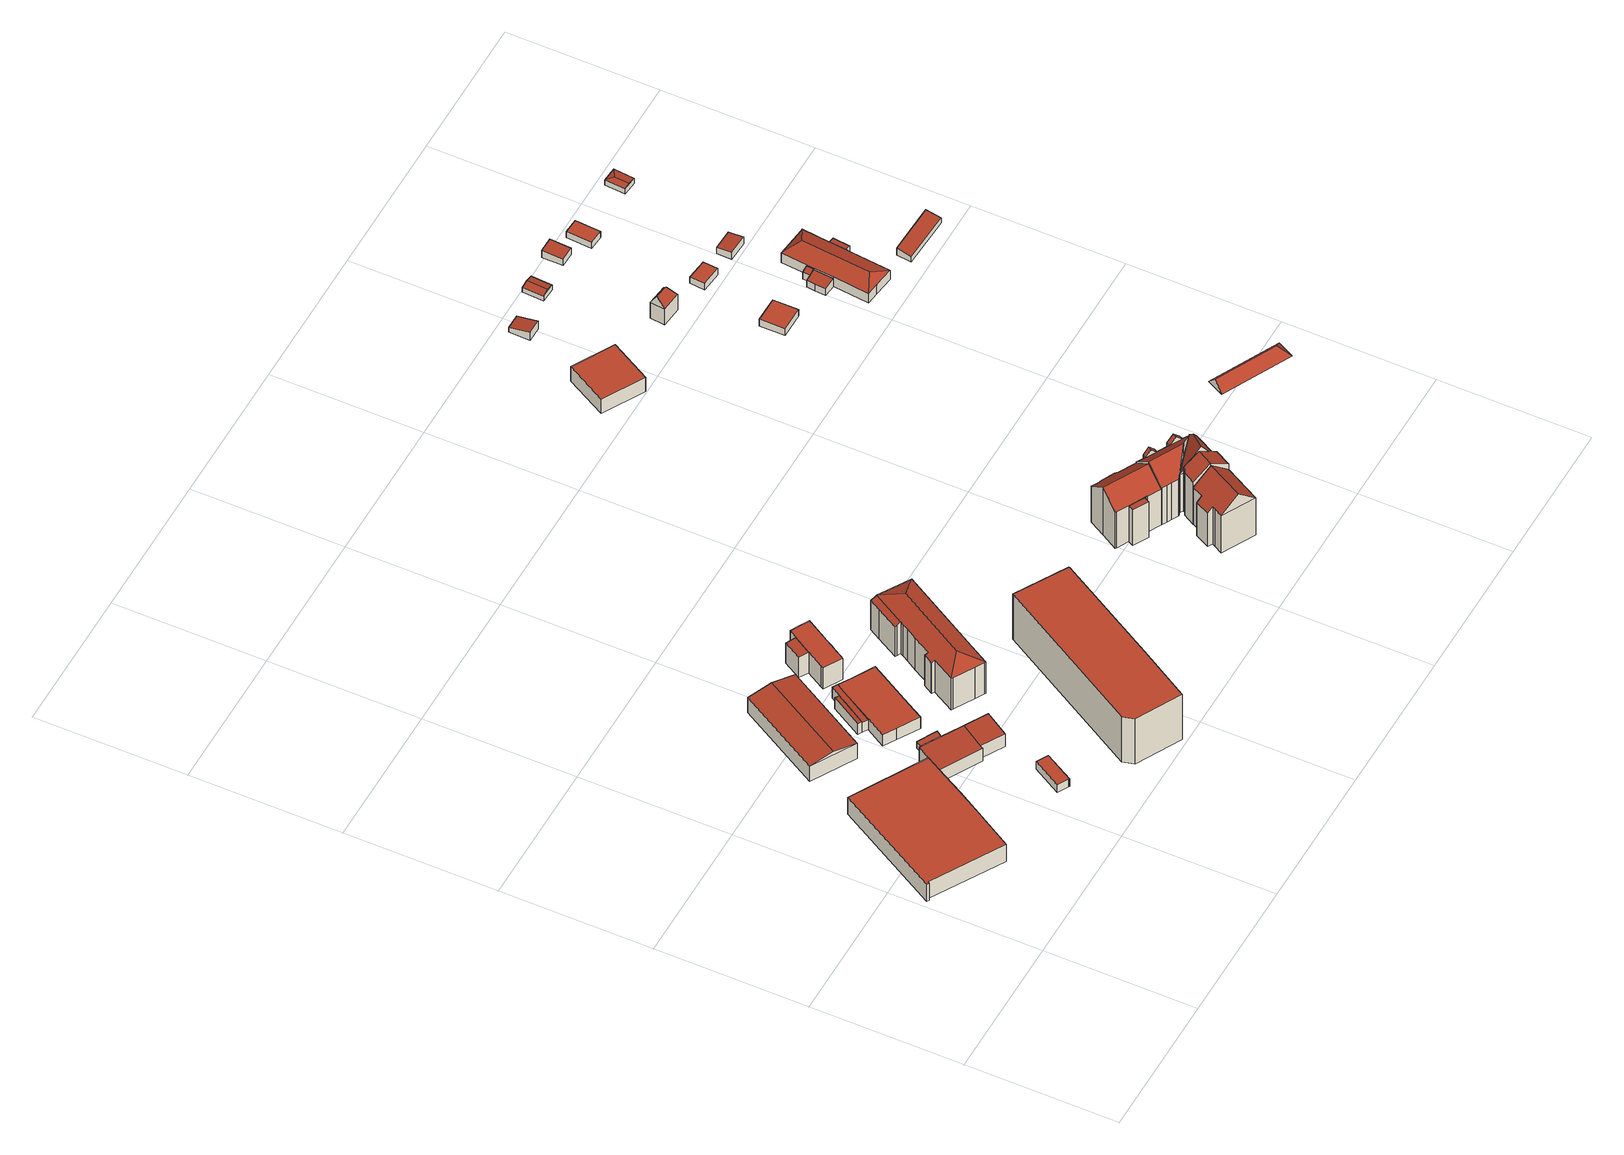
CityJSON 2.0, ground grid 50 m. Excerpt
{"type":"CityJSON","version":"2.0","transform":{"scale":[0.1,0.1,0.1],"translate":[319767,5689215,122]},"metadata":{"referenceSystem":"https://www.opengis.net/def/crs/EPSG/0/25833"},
"CityObjects":{
"building1":{"type":"Building","attributes":{"Dachtyp_tdc":"tdcPolyFlatRoof","Gemeindeschluessel":14713000,"Dachneigung":0,"QualitaetDacherkennung":50,"Geometrietyp2DReferenz":"3000","function":"31001_2000","roofType":"1000","measuredHeight":7.14},"geometry":[{"type":"MultiSurface","lod":"2","boundaries":[[[0,1,2,3]],[[1,4,5,2]],[[4,6,7,5]],[[6,8,9,7]],[[8,10,11,9]],[[10,12,13,11]],[[12,14,15,13]],[[14,16,17,15]],[[16,0,3,17]],[[16,14,12,10,8,6,4,1,0]],[[3,2,5,7,9,11,13,15,17]]],"semantics":{"surfaces":[{"type":"WallSurface"},{"type":"RoofSurface"},{"type":"GroundSurface"}],"values":[0,0,0,0,0,0,0,0,0,1,2]}}]},
"building2":{"type":"Building","attributes":{"Dachtyp_tdc":"tdcPolyFlatRoof","Gemeindeschluessel":14713000,"Dachneigung":0,"QualitaetDacherkennung":77,"Geometrietyp2DReferenz":"3000","function":"31001_2000","roofType":"1000","measuredHeight":3.21},"geometry":[{"type":"MultiSurface","lod":"2","boundaries":[[[18,19,20,21]],[[19,22,23,20]],[[22,24,25,23]],[[24,26,27,25]],[[26,18,21,27]],[[26,24,22,19,18]],[[21,20,23,25,27]]],"semantics":{"surfaces":[{"type":"WallSurface"},{"type":"RoofSurface"},{"type":"GroundSurface"}],"values":[0,0,0,0,0,1,2]}}]},
"building3":{"type":"Building","attributes":{"Gemeindeschluessel":14713000,"Geometrietyp2DReferenz":"3000","function":"31001_2000","roofType":"9999"},"children":["building3-1","building3-2"]},
"building3-1":{"type":"BuildingPart","attributes":{"Dachtyp_tdc":"tdcPolyFlatRoof","Dachneigung":5.35,"QualitaetDacherkennung":74,"Geometrietyp2DReferenz":"3000","roofType":"2100","measuredHeight":6.19},"parents":["building3"],"geometry":[{"type":"MultiSurface","lod":"2","boundaries":[[[28,29,30,31]],[[28,32,33,29]],[[32,34,35,33]],[[34,36,37,35]],[[36,38,39,37]],[[38,40,41,39]],[[40,42,43,41]],[[42,44,45,46,43]],[[42,40,38,36,34,32,28,31,44]],[[46,30,29,33,35,37,39,41,43]],[[31,45,44]],[[31,30,46,45]]],"semantics":{"surfaces":[{"type":"WallSurface"},{"type":"RoofSurface"},{"type":"GroundSurface"},{"type":"ClosureSurface"}],"values":[0,0,0,0,0,0,0,0,1,2,0,3]}}]},
"building3-2":{"type":"BuildingPart","attributes":{"Dachtyp_tdc":"tdcPolyFlatRoof","Dachneigung":4.67,"QualitaetDacherkennung":66,"Geometrietyp2DReferenz":"3000","roofType":"2100","measuredHeight":6.05},"parents":["building3"],"geometry":[{"type":"MultiSurface","lod":"2","boundaries":[[[47,48,49,50]],[[48,31,30,49]],[[45,47,50,46]],[[45,31,48,47]],[[50,49,30,46]],[[46,30,31,45]]],"semantics":{"surfaces":[{"type":"WallSurface"},{"type":"RoofSurface"},{"type":"GroundSurface"},{"type":"ClosureSurface"}],"values":[0,0,0,1,2,3]}}]},
"building4":{"type":"Building","attributes":{"Dachtyp_tdc":"tdcGableRoof","Gemeindeschluessel":14713000,"Dachneigung":10.02,"QualitaetDacherkennung":65,"Geometrietyp2DReferenz":"3000","function":"31001_2000","roofType":"3100","measuredHeight":7.88},"geometry":[{"type":"MultiSurface","lod":"2","boundaries":[[[51,52,53,54]],[[52,55,56,53]],[[55,57,58,56]],[[57,51,54,58]],[[55,52,59]],[[51,57,60]],[[52,51,60,59]],[[57,55,59,60]],[[54,53,56,58]]],"semantics":{"surfaces":[{"type":"WallSurface"},{"type":"RoofSurface"},{"type":"GroundSurface"}],"values":[0,0,0,0,0,0,1,1,2]}}]},
"building5":{"type":"Building","attributes":{"Dachtyp_tdc":"tdcPolyFlatRoof","Gemeindeschluessel":14713000,"Dachneigung":7.07,"QualitaetDacherkennung":73,"Geometrietyp2DReferenz":"3000","function":"31001_2000","roofType":"2100","measuredHeight":2.84},"geometry":[{"type":"MultiSurface","lod":"2","boundaries":[[[61,62,63,64]],[[62,65,66,63]],[[65,67,68,66]],[[67,61,64,68]],[[67,65,62,61]],[[64,63,66,68]]],"semantics":{"surfaces":[{"type":"WallSurface"},{"type":"RoofSurface"},{"type":"GroundSurface"}],"values":[0,0,0,0,1,2]}}]},
"building6":{"type":"Building","attributes":{"Gemeindeschluessel":14713000,"Geometrietyp2DReferenz":"3000","function":"31001_2000","roofType":"9999"},"children":["building6-1","building6-2","building6-3"]},
"building6-1":{"type":"BuildingPart","attributes":{"Dachtyp_tdc":"tdcPolyFlatRoof","Dachneigung":3.04,"QualitaetDacherkennung":48,"Geometrietyp2DReferenz":"3000","roofType":"2100","measuredHeight":4.53},"parents":["building6"],"geometry":[{"type":"MultiSurface","lod":"2","boundaries":[[[69,70,71,72]],[[73,74,75,76,77]],[[74,69,72,75]],[[74,73,78,70,69]],[[72,71,76,75]],[[77,78,73]],[[76,71,70,78,77]]],"semantics":{"surfaces":[{"type":"WallSurface"},{"type":"RoofSurface"},{"type":"GroundSurface"},{"type":"ClosureSurface"}],"values":[0,0,0,1,2,0,3]}}]},
"building6-2":{"type":"BuildingPart","attributes":{"Dachtyp_tdc":"tdcPolyFlatRoof","Dachneigung":0,"QualitaetDacherkennung":52,"Geometrietyp2DReferenz":"3000","roofType":"1000","measuredHeight":4.69},"parents":["building6"],"geometry":[{"type":"MultiSurface","lod":"2","boundaries":[[[79,80,81,82]],[[80,83,84,81]],[[83,85,86,84]],[[85,87,88,86]],[[87,89,90,88]],[[89,91,92,90]],[[91,93,94,92]],[[93,95,96,97,94]],[[93,91,89,87,85,83,80,79,98,95]],[[97,82,81,84,86,88,90,92,94]],[[98,96,95]],[[82,97,96,98,79]]],"semantics":{"surfaces":[{"type":"WallSurface"},{"type":"RoofSurface"},{"type":"GroundSurface"},{"type":"ClosureSurface"}],"values":[0,0,0,0,0,0,0,0,1,2,0,3]}}]},
"building6-3":{"type":"BuildingPart","attributes":{"Dachtyp_tdc":"tdcPolyFlatRoof","Dachneigung":2.71,"QualitaetDacherkennung":57,"Geometrietyp2DReferenz":"3000","roofType":"2100","measuredHeight":4.85},"parents":["building6"],"geometry":[{"type":"MultiSurface","lod":"2","boundaries":[[[99,100,101,71,70]],[[100,102,79,82,101]],[[96,77,76,97]],[[77,96,98,102,100,99,78]],[[71,101,82,97,76]],[[98,79,102]],[[96,97,82,79,98]],[[70,78,99]],[[71,76,77,78,70]]],"semantics":{"surfaces":[{"type":"WallSurface"},{"type":"RoofSurface"},{"type":"GroundSurface"},{"type":"ClosureSurface"}],"values":[0,0,0,1,2,0,3,0,3]}}]},
"building7":{"type":"Building","attributes":{"Gemeindeschluessel":14713000,"Geometrietyp2DReferenz":"3000","function":"31001_9998","roofType":"9999"},"children":["building7-1","building7-2"]},
"building7-1":{"type":"BuildingPart","attributes":{"Dachtyp_tdc":"tdcPolyFlatRoof","Dachneigung":0,"QualitaetDacherkennung":74,"Geometrietyp2DReferenz":"3000","roofType":"1000","measuredHeight":8.88},"parents":["building7"],"geometry":[{"type":"MultiSurface","lod":"2","boundaries":[[[103,104,105,106]],[[104,107,108,105]],[[107,109,108]],[[110,111,112]],[[110,113,114,111]],[[113,115,116,114]],[[115,117,118,116]],[[117,119,120,118]],[[119,121,122,120]],[[121,123,124,122]],[[123,125,126,124]],[[125,127,128,126]],[[127,129,130,128]],[[129,131,132,130]],[[131,103,106,132]],[[131,129,127,125,123,121,119,117,115,113,110,107,104,103]],[[106,105,108,111,114,116,118,120,122,124,126,128,130,132]],[[112,109,107,110]],[[112,111,108,109]]],"semantics":{"surfaces":[{"type":"WallSurface"},{"type":"RoofSurface"},{"type":"GroundSurface"},{"type":"ClosureSurface"}],"values":[0,0,0,0,0,0,0,0,0,0,0,0,0,0,0,1,2,0,3]}}]},
"building7-2":{"type":"BuildingPart","attributes":{"Dachtyp_tdc":"tdcPolyFlatRoof","Dachneigung":4.65,"QualitaetDacherkennung":69,"Geometrietyp2DReferenz":"3000","roofType":"2100","measuredHeight":8.72},"parents":["building7"],"geometry":[{"type":"MultiSurface","lod":"2","boundaries":[[[109,133,134,108]],[[133,135,136,134]],[[135,112,111,136]],[[112,135,133,109]],[[108,134,136,111]],[[108,111,112,109]]],"semantics":{"surfaces":[{"type":"WallSurface"},{"type":"RoofSurface"},{"type":"GroundSurface"},{"type":"ClosureSurface"}],"values":[0,0,0,1,2,3]}}]},
"building8":{"type":"Building","attributes":{"Dachtyp_tdc":"tdcPolyFlatRoof","Gemeindeschluessel":14713000,"Dachneigung":0,"QualitaetDacherkennung":42,"Geometrietyp2DReferenz":"3000","function":"31001_9998","roofType":"1000","measuredHeight":19.14},"geometry":[{"type":"MultiSurface","lod":"2","boundaries":[[[137,138,139,140]],[[138,141,142,139]],[[141,143,144,142]],[[143,145,146,144]],[[145,147,148,146]],[[147,149,150,148]],[[149,151,152,150]],[[151,153,154,152]],[[153,155,156,154]],[[155,157,158,156]],[[157,137,140,158]],[[157,155,153,151,149,147,145,143,141,138,137]],[[140,139,142,144,146,148,150,152,154,156,158]]],"semantics":{"surfaces":[{"type":"WallSurface"},{"type":"RoofSurface"},{"type":"GroundSurface"}],"values":[0,0,0,0,0,0,0,0,0,0,0,1,2]}}]},
"building9":{"type":"Building","attributes":{"Gemeindeschluessel":14713000,"Geometrietyp2DReferenz":"3000","function":"31001_9998","roofType":"9999"},"children":["building9-1","building9-2"]},
"building9-1":{"type":"BuildingPart","attributes":{"Dachtyp_tdc":"tdcHipRoof","Dachneigung":25.52,"QualitaetDacherkennung":66,"Geometrietyp2DReferenz":"3000","roofType":"3200","measuredHeight":16.13},"parents":["building9"],"geometry":[{"type":"MultiSurface","lod":"2","boundaries":[[[159,160,161,162]],[[160,163,164,161]],[[163,165,166,164]],[[165,167,168,166]],[[167,169,170,168]],[[169,171,172,170]],[[171,173,174,172]],[[173,175,176,174]],[[175,177,178,176]],[[177,179,180,178]],[[179,181,182,180]],[[181,183,184,182]],[[185,186,187,188]],[[186,189,190,187]],[[189,191,192,190]],[[191,159,162,192]],[[186,185,193]],[[165,163,160,159,191,194]],[[185,183,181,179,177,175,173,171,169,167,165,194,193]],[[191,189,186,193,194]],[[162,161,164,166,168,170,172,174,176,178,180,182,184,188,187,190,192]],[[188,184,183,185]]],"semantics":{"surfaces":[{"type":"WallSurface"},{"type":"RoofSurface"},{"type":"GroundSurface"},{"type":"ClosureSurface"}],"values":[0,0,0,0,0,0,0,0,0,0,0,0,0,0,0,0,1,1,1,1,2,3]}}]},
"building9-2":{"type":"BuildingPart","attributes":{"Dachtyp_tdc":"tdcPolyFlatRoof","Dachneigung":25.56,"QualitaetDacherkennung":48,"Geometrietyp2DReferenz":"3000","roofType":"2100","measuredHeight":13.33},"parents":["building9"],"geometry":[{"type":"MultiSurface","lod":"2","boundaries":[[[195,196,184,183]],[[195,197,198,196]],[[197,199,200,198]],[[199,201,202,200]],[[201,203,204,202]],[[203,185,188,204]],[[203,201,199,197,195,183,185]],[[188,184,196,198,200,202,204]],[[183,184,188,185]]],"semantics":{"surfaces":[{"type":"WallSurface"},{"type":"RoofSurface"},{"type":"GroundSurface"},{"type":"ClosureSurface"}],"values":[0,0,0,0,0,0,1,2,3]}}]},
"building10":{"type":"Building","attributes":{"Gemeindeschluessel":14713000,"Geometrietyp2DReferenz":"3000","function":"31001_9998","roofType":"9999"},"children":["building10-1","building10-2"]},
"building10-1":{"type":"BuildingPart","attributes":{"Dachtyp_tdc":"tdcGableRoof","Dachneigung":39.72,"QualitaetDacherkennung":68,"Geometrietyp2DReferenz":"3000","roofType":"3100","measuredHeight":20.36},"parents":["building10"],"geometry":[{"type":"MultiSurface","lod":"2","boundaries":[[[205,206,207,208]],[[206,209,210,207]],[[209,211,212,210]],[[211,213,214,212]],[[213,215,216,214]],[[215,217,218,216]],[[217,219,220,218]],[[219,221,222,220]],[[221,223,224,222]],[[223,225,226,224]],[[225,227,228,226]],[[229,230,231,232]],[[230,233,234,231]],[[233,235,236,234]],[[235,237,238,236]],[[237,239,240,238]],[[239,205,208,240]],[[235,233,230,229,227,225,223,221]],[[221,219,217,215,213,211,209,206,205,239,237,235]],[[208,207,210,212,214,216,218,220,222,224,226,228,232,231,234,236,238,240]],[[232,228,227,229]]],"semantics":{"surfaces":[{"type":"WallSurface"},{"type":"RoofSurface"},{"type":"GroundSurface"},{"type":"ClosureSurface"}],"values":[0,0,0,0,0,0,0,0,0,0,0,0,0,0,0,0,0,1,1,2,3]}}]},
"building10-2":{"type":"BuildingPart","attributes":{"Dachtyp_tdc":"tdcPolyFlatRoof","Dachneigung":5.06,"QualitaetDacherkennung":40,"Geometrietyp2DReferenz":"3000","roofType":"2100","measuredHeight":15.27},"parents":["building10"],"geometry":[{"type":"MultiSurface","lod":"2","boundaries":[[[241,229,232]],[[242,243,226,228,227]],[[243,244,245,226]],[[244,246,247,245]],[[246,248,249,247]],[[248,241,232,249]],[[248,246,244,243,242,241]],[[232,228,226,245,247,249]],[[227,229,241,242]],[[227,228,232,229]]],"semantics":{"surfaces":[{"type":"WallSurface"},{"type":"RoofSurface"},{"type":"GroundSurface"},{"type":"ClosureSurface"}],"values":[0,0,0,0,0,0,1,2,0,3]}}]},
"building11":{"type":"Building","attributes":{"Dachtyp_tdc":"tdcFreeFormRoof","Gemeindeschluessel":14713000,"Dachneigung":41.58,"QualitaetDacherkennung":44,"Geometrietyp2DReferenz":"3000","function":"31001_9998","roofType":"5000","measuredHeight":21.11},"geometry":[{"type":"MultiSurface","lod":"2","boundaries":[[[250,251,252,253]],[[251,254,255,252]],[[254,256,257,255]],[[256,258,259,257]],[[258,260,261,259]],[[260,262,263,261]],[[262,264,265,263]],[[264,266,267,265]],[[266,250,253,267]],[[262,260,268,269]],[[269,268,258,256,254,251,250,266,264]],[[260,258,268]],[[264,262,269]],[[253,252,255,257,259,261,263,265,267]]],"semantics":{"surfaces":[{"type":"WallSurface"},{"type":"RoofSurface"},{"type":"GroundSurface"}],"values":[0,0,0,0,0,0,0,0,0,1,1,0,0,2]}}]},
"building12":{"type":"Building","attributes":{"Gemeindeschluessel":14713000,"Geometrietyp2DReferenz":"3000","function":"31001_9998","roofType":"9999"},"children":["building12-1","building12-2","building12-3","building12-4","building12-5"]},
"building12-1":{"type":"BuildingPart","attributes":{"Dachtyp_tdc":"tdcGableRoof","Dachneigung":45.22,"QualitaetDacherkennung":34,"Geometrietyp2DReferenz":"3000","roofType":"3100","measuredHeight":17.63},"parents":["building12"],"geometry":[{"type":"MultiSurface","lod":"2","boundaries":[[[270,271,272,273]],[[271,274,275,272]],[[274,276,277,275]],[[278,270,273,279]],[[270,278,280,281,282,271]],[[283,284,282,281,285,286]],[[276,283,286,287]],[[274,284,283,276]],[[271,282,284,274]],[[273,272,275,277,288,279]],[[288,277,276,287]],[[279,288,287,278]],[[285,281,280]],[[287,286,285,280,278]]],"semantics":{"surfaces":[{"type":"WallSurface"},{"type":"RoofSurface"},{"type":"GroundSurface"},{"type":"ClosureSurface"}],"values":[0,0,0,0,1,1,0,0,0,2,3,3,0,3]}}]},
"building12-2":{"type":"BuildingPart","attributes":{"Dachtyp_tdc":"tdcFreeFormRoof","Dachneigung":54.7,"QualitaetDacherkennung":11,"Geometrietyp2DReferenz":"3000","roofType":"5000","measuredHeight":23.4},"parents":["building12"],"geometry":[{"type":"MultiSurface","lod":"2","boundaries":[[[289,290,291,292,293]],[[290,294,295,291]],[[296,297,298,294,290]],[[296,290,289]],[[297,296,289,299,300,301,302,303]],[[292,291,295,304,305,306,307]],[[306,305,308,301]],[[305,304,309,308]],[[304,295,294,309]],[[293,299,289]],[[292,307,300,299,293]],[[307,306,301,300]],[[298,297,303,310]],[[308,302,301]],[[309,310,303,302,308]],[[294,298,310,309]]],"semantics":{"surfaces":[{"type":"WallSurface"},{"type":"RoofSurface"},{"type":"GroundSurface"},{"type":"ClosureSurface"}],"values":[0,0,1,1,1,2,0,3,3,0,3,3,0,0,3,3]}}]},
"building12-3":{"type":"BuildingPart","attributes":{"Dachtyp_tdc":"tdcGableRoof","Dachneigung":48.69,"QualitaetDacherkennung":33,"Geometrietyp2DReferenz":"3000","roofType":"3100","measuredHeight":17.65},"parents":["building12"],"geometry":[{"type":"MultiSurface","lod":"2","boundaries":[[[311,312,313,314]],[[312,315,316,313]],[[315,317,318,316]],[[319,320,321,322,323]],[[324,322,321,325,317]],[[312,323,322,324,315]],[[315,324,317]],[[311,319,323,312]],[[313,316,318,314]],[[314,318,317,311]],[[321,320,325]],[[325,320,319,311,317]]],"semantics":{"surfaces":[{"type":"WallSurface"},{"type":"RoofSurface"},{"type":"GroundSurface"},{"type":"ClosureSurface"}],"values":[0,0,0,1,1,0,0,0,2,3,0,3]}}]},
"building12-4":{"type":"BuildingPart","attributes":{"Dachtyp_tdc":"tdcGableRoof","Dachneigung":42.29,"QualitaetDacherkennung":75,"Geometrietyp2DReferenz":"3000","roofType":"3100","measuredHeight":21.17},"parents":["building12"],"geometry":[{"type":"MultiSurface","lod":"2","boundaries":[[[326,327,328,329]],[[327,330,331,328]],[[330,332,333,331]],[[332,334,224,333]],[[334,335,222,224]],[[335,336,220,222]],[[336,337,314,220]],[[337,319,311,314]],[[338,318,317]],[[338,339,273,318]],[[339,340,278,279,273]],[[341,293,292,277,276]],[[342,306,301]],[[342,326,329,306]],[[343,299,293,341,344,285,280,340,339,338,325,320,337,336,335]],[[335,334,332,330,327,326,342,343]],[[329,328,331,333,224,222,220,314,318,273,279,288,277,292,307,306]],[[317,325,338]],[[320,319,337]],[[317,318,314,311]],[[317,311,319,320,325]],[[286,285,344]],[[280,278,340]],[[287,288,279,278]],[[286,287,278,280,285]],[[341,276,287,286,344]],[[276,277,288,287]],[[300,299,343]],[[307,292,293,299,300]],[[342,301,300,343]],[[307,300,301,306]]],"semantics":{"surfaces":[{"type":"WallSurface"},{"type":"RoofSurface"},{"type":"GroundSurface"},{"type":"ClosureSurface"}],"values":[0,0,0,0,0,0,0,0,0,0,0,0,0,0,1,1,2,0,0,3,3,0,0,3,3,0,3,0,3,0,3]}}]},
"building12-5":{"type":"BuildingPart","attributes":{"Dachtyp_tdc":"tdcGableRoof","Dachneigung":33.78,"QualitaetDacherkennung":76,"Geometrietyp2DReferenz":"3000","roofType":"3100","measuredHeight":22.04},"parents":["building12"],"geometry":[{"type":"MultiSurface","lod":"2","boundaries":[[[345,346,302,308,305,347]],[[348,349,350,295,294]],[[349,351,352,350]],[[351,353,354,352]],[[353,355,356,354]],[[355,345,347,356]],[[351,349,348,298,310]],[[310,303,346,345,355,353,351]],[[347,305,304,295,350,352,354,356]],[[303,302,346]],[[304,305,308,309]],[[309,308,302,303,310]],[[348,294,298]],[[304,309,294,295]],[[294,309,310,298]]],"semantics":{"surfaces":[{"type":"WallSurface"},{"type":"RoofSurface"},{"type":"GroundSurface"},{"type":"ClosureSurface"}],"values":[0,0,0,0,0,0,1,1,2,0,3,3,0,3,3]}}]},
"building13":{"type":"Building","attributes":{"Dachtyp_tdc":"tdcPolyFlatRoof","Gemeindeschluessel":14713000,"Dachneigung":0,"QualitaetDacherkennung":50,"Geometrietyp2DReferenz":"3000","function":"31001_2000","roofType":"1000","measuredHeight":6.01},"geometry":[{"type":"MultiSurface","lod":"2","boundaries":[[[357,358,359,360]],[[358,361,362,359]],[[361,363,364,362]],[[363,357,360,364]],[[363,361,358,357]],[[360,359,362,364]]],"semantics":{"surfaces":[{"type":"WallSurface"},{"type":"RoofSurface"},{"type":"GroundSurface"}],"values":[0,0,0,0,1,2]}}]},
"building14":{"type":"Building","attributes":{"Dachtyp_tdc":"tdcPolyFlatRoof","Gemeindeschluessel":14713000,"Dachneigung":10.26,"QualitaetDacherkennung":62,"Geometrietyp2DReferenz":"3000","function":"31001_9998","roofType":"2100","measuredHeight":3.4},"geometry":[{"type":"MultiSurface","lod":"2","boundaries":[[[365,366,367,368]],[[366,369,370,367]],[[369,371,372,370]],[[371,365,368,372]],[[371,369,366,365]],[[368,367,370,372]]],"semantics":{"surfaces":[{"type":"WallSurface"},{"type":"RoofSurface"},{"type":"GroundSurface"}],"values":[0,0,0,0,1,2]}}]},
"building15":{"type":"Building","attributes":{"Dachtyp_tdc":"tdcFreeFormRoof","Gemeindeschluessel":14713000,"Dachneigung":58.25,"QualitaetDacherkennung":4,"Geometrietyp2DReferenz":"3000","function":"31001_9998","roofType":"5000","measuredHeight":10.62},"geometry":[{"type":"MultiSurface","lod":"2","boundaries":[[[373,374,375,376]],[[374,377,378,375]],[[377,379,380,378]],[[379,373,376,380]],[[381,379,377]],[[382,381,377,374]],[[382,374,373]],[[381,382,373,379]],[[376,375,378,380]]],"semantics":{"surfaces":[{"type":"WallSurface"},{"type":"RoofSurface"},{"type":"GroundSurface"}],"values":[0,0,0,0,0,1,1,1,2]}}]},
"building16":{"type":"Building","attributes":{"Dachtyp_tdc":"tdcGableRoof","Gemeindeschluessel":14713000,"Dachneigung":10.18,"QualitaetDacherkennung":85,"Geometrietyp2DReferenz":"3000","function":"31001_9998","roofType":"3100","measuredHeight":2.57},"geometry":[{"type":"MultiSurface","lod":"2","boundaries":[[[383,384,385,386]],[[384,387,388,385]],[[387,389,390,388]],[[389,383,386,390]],[[387,384,391]],[[383,389,392]],[[384,383,392,391]],[[389,387,391,392]],[[386,385,388,390]]],"semantics":{"surfaces":[{"type":"WallSurface"},{"type":"RoofSurface"},{"type":"GroundSurface"}],"values":[0,0,0,0,0,0,1,1,2]}}]},
"building17":{"type":"Building","attributes":{"Dachtyp_tdc":"tdcPolyFlatRoof","Gemeindeschluessel":14713000,"Dachneigung":0,"QualitaetDacherkennung":42,"Geometrietyp2DReferenz":"3000","function":"31001_9998","roofType":"1000","measuredHeight":2.76},"geometry":[{"type":"MultiSurface","lod":"2","boundaries":[[[393,394,395,396]],[[394,397,398,395]],[[397,399,400,398]],[[399,393,396,400]],[[399,397,394,393]],[[396,395,398,400]]],"semantics":{"surfaces":[{"type":"WallSurface"},{"type":"RoofSurface"},{"type":"GroundSurface"}],"values":[0,0,0,0,1,2]}}]},
"building18":{"type":"Building","attributes":{"Dachtyp_tdc":"tdcFreeFormRoof","Gemeindeschluessel":14713000,"Dachneigung":48.33,"QualitaetDacherkennung":15,"Geometrietyp2DReferenz":"3000","function":"31001_9998","roofType":"5000","measuredHeight":3.54},"geometry":[{"type":"MultiSurface","lod":"2","boundaries":[[[401,402,403]],[[404,401,403,405]],[[404,405,406]],[[401,404,406,402]],[[406,405,403,402]]],"semantics":{"surfaces":[{"type":"WallSurface"},{"type":"RoofSurface"},{"type":"GroundSurface"}],"values":[0,1,1,1,2]}}]},
"building19":{"type":"Building","attributes":{"Dachtyp_tdc":"tdcPolyFlatRoof","Gemeindeschluessel":14713000,"Dachneigung":3.36,"QualitaetDacherkennung":68,"Geometrietyp2DReferenz":"3000","function":"31001_9998","roofType":"2100","measuredHeight":2.84},"geometry":[{"type":"MultiSurface","lod":"2","boundaries":[[[407,408,409,410]],[[408,411,412,409]],[[411,413,414,412]],[[413,407,410,414]],[[413,411,408,407]],[[410,409,412,414]]],"semantics":{"surfaces":[{"type":"WallSurface"},{"type":"RoofSurface"},{"type":"GroundSurface"}],"values":[0,0,0,0,1,2]}}]},
"building20":{"type":"Building","attributes":{"Dachtyp_tdc":"tdcPolyFlatRoof","Gemeindeschluessel":14713000,"Dachneigung":3.54,"QualitaetDacherkennung":95,"Geometrietyp2DReferenz":"3000","function":"31001_9998","roofType":"2100","measuredHeight":3.03},"geometry":[{"type":"MultiSurface","lod":"2","boundaries":[[[415,416,417,418]],[[416,419,420,417]],[[419,421,422,420]],[[421,415,418,422]],[[421,419,416,415]],[[418,417,420,422]]],"semantics":{"surfaces":[{"type":"WallSurface"},{"type":"RoofSurface"},{"type":"GroundSurface"}],"values":[0,0,0,0,1,2]}}]},
"building21":{"type":"Building","attributes":{"Gemeindeschluessel":14713000,"Geometrietyp2DReferenz":"3000","function":"31001_9998","roofType":"9999"},"children":["building21-1","building21-2","building21-3","building21-4"]},
"building21-1":{"type":"BuildingPart","attributes":{"Dachtyp_tdc":"tdcHipRoof","Dachneigung":22.95,"QualitaetDacherkennung":90,"Geometrietyp2DReferenz":"3000","roofType":"3200","measuredHeight":6.19},"parents":["building21"],"geometry":[{"type":"MultiSurface","lod":"2","boundaries":[[[423,424,425,426]],[[424,427,428,425]],[[427,429,430,428]],[[429,431,432,430]],[[431,433,434,432]],[[433,435,434]],[[436,437,438,439,440]],[[437,441,442,438]],[[441,443,444,442]],[[443,445,446,444]],[[423,426,447,448]],[[443,441,437,449]],[[431,429,427,450]],[[437,436,433,431,450,449]],[[427,424,423,448,445,443,449,450]],[[426,425,428,430,432,434,451,439,438,442,444,446,447]],[[436,440,452,453,435,433]],[[453,451,434,435]],[[440,439,451,453,452]],[[448,447,446,445]]],"semantics":{"surfaces":[{"type":"WallSurface"},{"type":"RoofSurface"},{"type":"GroundSurface"},{"type":"ClosureSurface"}],"values":[0,0,0,0,0,0,0,0,0,0,0,1,1,1,1,2,0,3,3,3]}}]},
"building21-2":{"type":"BuildingPart","attributes":{"Dachtyp_tdc":"tdcPolyFlatRoof","Dachneigung":5.57,"QualitaetDacherkennung":54,"Geometrietyp2DReferenz":"3000","roofType":"2100","measuredHeight":3.75},"parents":["building21"],"geometry":[{"type":"MultiSurface","lod":"2","boundaries":[[[445,454,455,446]],[[454,456,457,455]],[[456,448,447,457]],[[448,456,454,445]],[[446,455,457,447]],[[446,447,448,445]]],"semantics":{"surfaces":[{"type":"WallSurface"},{"type":"RoofSurface"},{"type":"GroundSurface"},{"type":"ClosureSurface"}],"values":[0,0,0,1,2,3]}}]},
"building21-3":{"type":"BuildingPart","attributes":{"Dachtyp_tdc":"tdcPolyFlatRoof","Dachneigung":6.46,"QualitaetDacherkennung":79,"Geometrietyp2DReferenz":"3000","roofType":"2100","measuredHeight":3.27},"parents":["building21"],"geometry":[{"type":"MultiSurface","lod":"2","boundaries":[[[435,458,459,434]],[[458,460,461,459]],[[460,462,463,461]],[[462,464,465,463]],[[464,466,467,468,465]],[[464,462,460,458,435,453,469,466]],[[468,451,434,459,461,463,465]],[[469,467,466]],[[451,468,467,469,453]],[[435,434,451,453]]],"semantics":{"surfaces":[{"type":"WallSurface"},{"type":"RoofSurface"},{"type":"GroundSurface"},{"type":"ClosureSurface"}],"values":[0,0,0,0,0,1,2,0,3,3]}}]},
"building21-4":{"type":"BuildingPart","attributes":{"Dachtyp_tdc":"tdcPolyFlatRoof","Dachneigung":15.48,"QualitaetDacherkennung":77,"Geometrietyp2DReferenz":"3000","roofType":"2100","measuredHeight":3.52},"parents":["building21"],"geometry":[{"type":"MultiSurface","lod":"2","boundaries":[[[467,470,471,468]],[[470,440,439,471]],[[440,470,467,469,452]],[[451,468,471,439]],[[469,453,452]],[[467,468,451,453,469]],[[451,439,440,452,453]]],"semantics":{"surfaces":[{"type":"WallSurface"},{"type":"RoofSurface"},{"type":"GroundSurface"},{"type":"ClosureSurface"}],"values":[0,0,1,2,0,3,3]}}]},
"building22":{"type":"Building","attributes":{"Dachtyp_tdc":"tdcPolyFlatRoof","Gemeindeschluessel":14713000,"Dachneigung":0,"QualitaetDacherkennung":59,"Geometrietyp2DReferenz":"3000","function":"31001_9998","roofType":"1000","measuredHeight":2.63},"geometry":[{"type":"MultiSurface","lod":"2","boundaries":[[[472,473,474,475]],[[473,476,477,474]],[[476,478,479,477]],[[478,472,475,479]],[[478,476,473,472]],[[475,474,477,479]]],"semantics":{"surfaces":[{"type":"WallSurface"},{"type":"RoofSurface"},{"type":"GroundSurface"}],"values":[0,0,0,0,1,2]}}]},
"building23":{"type":"Building","attributes":{"Dachtyp_tdc":"tdcPolyFlatRoof","Gemeindeschluessel":14713000,"Dachneigung":4.44,"QualitaetDacherkennung":66,"Geometrietyp2DReferenz":"3000","function":"31001_9998","roofType":"2100","measuredHeight":2.99},"geometry":[{"type":"MultiSurface","lod":"2","boundaries":[[[480,481,482,483]],[[481,484,485,482]],[[484,486,487,485]],[[486,480,483,487]],[[486,484,481,480]],[[483,482,485,487]]],"semantics":{"surfaces":[{"type":"WallSurface"},{"type":"RoofSurface"},{"type":"GroundSurface"}],"values":[0,0,0,0,1,2]}}]},
"building24":{"type":"Building","attributes":{"Dachtyp_tdc":"tdcPolyFlatRoof","Gemeindeschluessel":14713000,"Dachneigung":8.34,"QualitaetDacherkennung":72,"Geometrietyp2DReferenz":"3000","function":"31001_9998","roofType":"2100","measuredHeight":3.04},"geometry":[{"type":"MultiSurface","lod":"2","boundaries":[[[488,489,490,491]],[[489,492,493,490]],[[492,494,495,493]],[[494,488,491,495]],[[494,492,489,488]],[[491,490,493,495]]],"semantics":{"surfaces":[{"type":"WallSurface"},{"type":"RoofSurface"},{"type":"GroundSurface"}],"values":[0,0,0,0,1,2]}}]},
"building25":{"type":"Building","attributes":{"Dachtyp_tdc":"tdcHipAndGableRoof","Gemeindeschluessel":14713000,"Dachneigung":10.08,"QualitaetDacherkennung":56,"Geometrietyp2DReferenz":"3000","function":"31001_9998","roofType":"5000","measuredHeight":2.74},"geometry":[{"type":"MultiSurface","lod":"2","boundaries":[[[496,497,498,499]],[[497,500,501,498]],[[500,502,503,501]],[[502,496,499,503]],[[500,497,504]],[[496,502,505]],[[497,496,505,504]],[[502,500,504,505]],[[499,498,501,503]]],"semantics":{"surfaces":[{"type":"WallSurface"},{"type":"RoofSurface"},{"type":"GroundSurface"}],"values":[0,0,0,0,1,0,1,1,2]}}]}
},
"vertices":[
[249,243,101],[17,378,101],[17,378,30],[249,243,30],[13,372,101],[13,372,30],[6,376,101],[6,376,30],[207,733,101],[207,733,30],[450,596,101],[450,596,30],[424,550,101],[424,550,30],[371,454,101],[371,454,30],[332,385,101],[332,385,30],
[575,209,77],[542,228,77],[542,228,45],[575,209,45],[597,324,77],[597,324,45],[634,303,77],[634,303,45],[579,207,77],[579,207,45],
[557,475,95],[557,475,42],[563,486,42],[563,486,96],[424,550,95],[424,550,42],[450,596,100],[450,596,42],[473,637,104],[473,637,42],[493,626,104],[493,626,42],[552,592,104],[552,592,42],[559,588,104],[559,588,42],[606,562,104],[606,562,103],[606,562,42],
[680,520,103],[637,444,96],[637,444,42],[680,520,42],
[575,1088,92],[415,808,92],[415,808,28],[575,1088,28],[273,889,92],[273,889,28],[433,1169,92],[433,1169,28],[345,848,106],[505,1128,106],
[493,626,67],[515,666,73],[515,666,44],[493,626,44],[577,632,73],[577,632,44],[552,592,67],[552,592,44],
[561,954,72],[574,947,71],[574,947,27],[561,954,27],[512,842,71],[499,849,72],[499,849,27],[512,842,27],[512,842,68],[550,905,71],
[609,969,74],[626,959,74],[626,959,27],[609,969,27],[651,944,74],[651,944,27],[720,904,74],[720,904,27],[633,752,74],[633,752,27],[603,699,74],[603,699,27],[533,740,74],[533,740,27],[492,764,74],[492,764,27],[531,831,74],[531,831,68],[531,831,27],[592,939,74],
[574,947,73],[593,978,75],[593,978,27],[609,969,75],
[616,1019,112],[622,1028,112],[622,1028,23],[616,1019,23],[654,1085,112],[654,1085,23],[654,1085,110],[689,1145,112],[689,1145,23],[689,1145,110],[704,1170,112],[704,1170,23],[734,1154,112],[734,1154,23],[764,1137,112],[764,1137,23],[762,1135,112],[762,1135,23],[733,1085,112],[733,1085,23],[718,1059,112],[718,1059,23],[704,1035,112],[704,1035,23],[695,1020,112],[695,1020,23],[681,995,112],[681,995,23],[676,986,112],[676,986,23],
[625,1102,107],[625,1102,23],[659,1161,107],[659,1161,23],
[893,5,233],[891,2,233],[891,2,42],[893,5,42],[746,80,233],[746,80,42],[734,118,233],[734,118,42],[1020,612,233],[1020,612,42],[1021,612,233],[1021,612,42],[1022,614,233],[1022,614,42],[1188,518,233],[1188,518,42],[1187,516,233],[1187,516,42],[1187,514,233],[1187,514,42],[993,176,233],[993,176,42],
[794,590,172],[766,606,172],[766,606,40],[794,590,40],[701,644,172],[701,644,40],[696,648,173],[696,648,40],[737,721,173],[737,721,40],[728,726,167],[728,726,40],[729,728,167],[729,728,40],[747,759,168],[747,759,40],[757,753,173],[757,753,40],[789,810,173],[789,810,40],[810,846,173],[810,846,40],[821,865,173],[821,865,40],[827,876,173],[827,876,40],[890,985,173],[992,924,172],[992,924,40],[890,985,40],[846,670,172],[846,670,40],[799,588,172],[799,588,40],[911,903,201],[777,670,201],
[816,882,167],[816,882,40],[809,885,163],[809,885,40],[850,958,163],[850,958,40],[872,996,163],[872,996,40],[889,986,172],[889,986,40],
[1530,618,197],[1557,603,197],[1557,603,45],[1530,618,45],[1560,607,192],[1560,607,45],[1594,590,192],[1594,590,45],[1608,583,192],[1608,583,45],[1613,580,192],[1613,580,45],[1610,575,197],[1610,575,45],[1668,544,197],[1668,544,45],[1638,489,248],[1638,489,45],[1609,434,196],[1609,434,45],[1566,456,196],[1566,456,45],[1566,457,196],[1566,457,45],[1508,488,196],[1471,508,196],[1471,508,45],[1508,488,45],[1468,510,196],[1468,510,45],[1498,564,248],[1498,564,45],[1527,617,198],[1527,617,45],[1528,618,197],[1528,618,45],
[1508,488,197],[1566,457,197],[1566,456,197],[1558,461,197],[1558,461,45],[1549,444,196],[1549,444,45],[1500,470,196],[1500,470,45],
[1608,267,203],[1592,275,188],[1592,275,47],[1608,267,47],[1617,323,187],[1617,323,47],[1633,316,203],[1633,316,47],[1652,352,203],[1652,352,47],[1761,294,202],[1761,294,47],[1696,173,203],[1696,173,47],[1588,230,203],[1588,230,47],[1603,257,203],[1603,257,47],[1707,322,258],[1643,201,258],
[1770,489,198],[1776,501,198],[1776,501,45],[1770,489,45],[1815,480,198],[1815,480,45],[1810,468,198],[1810,468,45],[1769,489,198],[1769,489,45],[1772,488,200],[1790,478,221],[1796,490,221],[1810,468,199],[1815,480,200],[1808,468,200],[1809,467,199],[1809,467,198],[1809,467,45],
[1830,456,203],[1836,437,203],[1836,437,45],[1830,456,45],[1830,456,200],[1789,347,203],[1789,347,45],[1821,438,223],[1742,373,279],[1763,361,244],[1827,455,203],[1747,431,203],[1676,409,203],[1687,402,216],[1719,385,252],[1735,376,45],[1687,402,45],[1676,409,45],[1747,431,45],[1687,402,203],[1735,376,203],[1735,376,265],
[1696,529,198],[1703,540,198],[1703,540,45],[1696,529,45],[1738,522,198],[1738,522,45],[1732,509,198],[1732,509,45],[1696,529,199],[1697,528,200],[1713,519,221],[1720,531,221],[1703,540,199],[1738,522,199],[1730,510,200],
[1663,405,199],[1641,417,199],[1641,417,45],[1663,405,45],[1627,424,199],[1627,424,45],[1612,432,199],[1612,432,45],[1609,434,199],[1638,489,257],[1668,544,200],[1696,529,200],[1732,509,200],[1770,489,200],[1769,489,200],[1810,468,200],[1676,409,208],[1747,431,257],[1809,467,200],
[1683,395,228],[1687,402,228],[1683,395,45],[1789,347,225],[1761,294,224],[1761,294,45],[1706,323,265],[1706,323,45],[1652,352,224],[1652,352,45],[1673,391,224],[1673,391,45],
[1286,2073,85],[1360,2209,85],[1360,2209,25],[1286,2073,25],[1495,2135,85],[1495,2135,25],[1420,1999,85],[1420,1999,25],
[1460,2390,44],[1461,2460,31],[1461,2460,10],[1460,2390,10],[1511,2460,31],[1511,2460,10],[1510,2390,44],[1510,2390,10],
[1760,2113,80],[1754,2064,80],[1754,2064,14],[1760,2113,14],[1685,2072,80],[1685,2072,14],[1691,2121,80],[1691,2121,14],[1688,2097,120],[1732,2091,120],
[1614,2426,31],[1618,2496,31],[1618,2496,10],[1614,2426,10],[1668,2493,31],[1668,2493,10],[1664,2423,31],[1664,2423,10],[1644,2495,36],[1640,2425,36],
[1889,1827,44],[1889,1744,44],[1889,1744,16],[1889,1827,16],[1804,1743,44],[1804,1743,16],[1804,1827,44],[1804,1827,16],
[2160,540,75],[2174,568,40],[2146,512,40],[2357,441,75],[2371,399,40],[2399,455,40],
[1857,2030,44],[1862,2080,42],[1862,2080,16],[1857,2030,16],[1932,2073,42],[1932,2073,16],[1927,2023,44],[1927,2023,16],
[1812,2506,43],[1811,2436,39],[1811,2436,13],[1812,2506,13],[1761,2437,39],[1761,2437,13],[1762,2507,43],[1762,2507,13],
[2148,1714,56],[2147,1703,56],[2147,1703,18],[2148,1714,18],[2134,1573,56],[2134,1573,18],[2065,1581,57],[2065,1581,18],[2024,1586,57],[2024,1586,18],[2036,1706,57],[2036,1706,18],[2036,1706,51],[2044,1797,57],[2052,1882,57],[2052,1882,18],[2044,1797,18],[2044,1797,53],[2157,1871,56],[2157,1871,18],[2163,1871,56],[2163,1871,18],[2154,1779,56],[2154,1779,18],[2149,1722,18],[2149,1722,56],[2104,1843,80],[2082,1613,80],[2042,1772,18],[2042,1772,53],[2042,1772,51],
[2174,1777,54],[2174,1777,18],[2168,1721,54],[2168,1721,18],
[1994,1709,46],[1994,1709,18],[1996,1745,46],[1996,1745,18],[1999,1772,46],[1999,1772,18],[1999,1774,46],[1999,1774,18],[2020,1773,48],[2020,1773,47],[2020,1773,18],[2027,1773,49],
[2022,1798,47],[2022,1798,18],
[1857,2394,40],[1862,2478,40],[1862,2478,14],[1857,2394,14],[1912,2475,40],[1912,2475,14],[1907,2391,40],[1907,2391,14],
[1999,2015,45],[2001,2065,41],[2001,2065,15],[1999,2015,15],[2070,2062,41],[2070,2062,15],[2069,2012,45],[2069,2012,15],
[2396,1591,51],[2394,1540,43],[2394,1540,21],[2396,1591,21],[2219,1548,43],[2219,1548,21],[2224,1598,51],[2224,1598,21],
[2089,2403,36],[2094,2472,36],[2094,2472,15],[2089,2403,15],[2144,2468,37],[2144,2468,15],[2138,2399,37],[2138,2399,15],[2112,2451,42],[2108,2401,42]
]}
